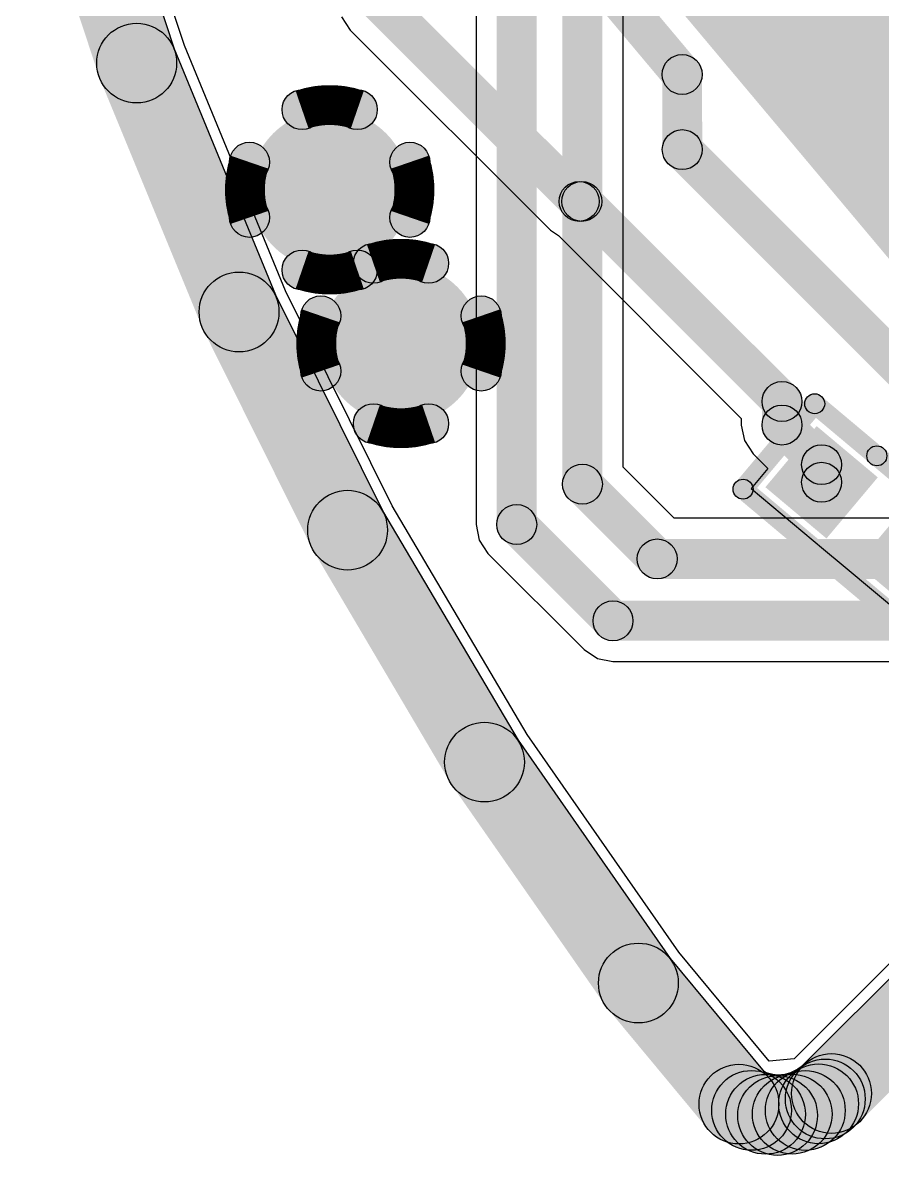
# Model space of a CAD drawing. Header units: millimetres. Extents: x -1.43 to 1.09, y -0.91 to 0.99.
# Drawn here: x -1.4138 to -1.2442, y -0.6502 to -0.4267 of the extents above; entities that cross this region are included whole.
import ezdxf

# ---------------------------------------------------------------- set-up
doc = ezdxf.new("R2010")
doc.units = ezdxf.units.MM
doc.header["$MEASUREMENT"] = 0
for name, color, linetype in [('BottomLayer', 5, 'Continuous'), ('InternalPlane1', 76, 'Continuous'), ('InternalPlane2', 16, 'Continuous'), ('TopLayer', 1, 'Continuous'), ('TopOverlay', 2, 'Continuous'), ('TopPaste', 8, 'Continuous'), ('TopSolder', 216, 'Continuous'), ('ViaHoleLayer', 16, 'Continuous')]:
    doc.layers.add(name, color=color, linetype=linetype)

# ---------------------------------------------------------------- blocks, each defined once
blk = doc.blocks.new('MX25L32_22')
at = {"layer": 'TopLayer'}
blk.add_hatch(color=1, dxfattribs=at).paths.add_polyline_path([(-0.07401, -0.08382), (-0.07401, 0.08744), (0.06182, 0.08744), (0.06182, -0.08382)])
at = {"layer": 'TopPaste'}
blk.add_hatch(color=8, dxfattribs=at).paths.add_polyline_path([(-0.07401, -0.08382), (-0.07401, 0.08744), (0.06182, 0.08744), (0.06182, -0.08382)])
at = {"layer": 'TopSolder'}
blk.add_hatch(color=216, dxfattribs=at).paths.add_polyline_path([(-0.07401, -0.08382), (-0.07401, 0.08744), (0.06182, 0.08744), (0.06182, -0.08382)])
blk = doc.blocks.new('PASSIVE__0201__0603__24')
at = {"layer": 'TopLayer'}
for points in [[(-0.00591, 0.00591), (0.00591, 0.00591), (0.00591, -0.00591), (-0.00591, -0.00591)], [(0.01772, 0.00591), (0.02953, 0.00591), (0.02953, -0.00591), (0.01772, -0.00591)]]:
    blk.add_hatch(color=1, dxfattribs=at).paths.add_polyline_path(points)
at = {"layer": 'TopOverlay'}
h = blk.add_hatch(color=2, dxfattribs=at)
edge = h.paths.add_edge_path()
edge.add_arc((-0.011, 0.011), 0.00197, 0, 360)
h = blk.add_hatch(color=2, dxfattribs=at)
edge = h.paths.add_edge_path()
edge.add_arc((-0.011, 0.011), 0.00197, 0, 360)
for points in [[(-0.011, 0.00903), (-0.011, 0.01297), (0.005, 0.01297), (0.005, 0.00903)], [(0.005, 0.00903), (0.005, 0.01297), (0.035, 0.01297), (0.035, 0.00903)], [(-0.00903, -0.011), (-0.01297, -0.011), (-0.01297, 0.011), (-0.00903, 0.011)], [(0.03697, -0.011), (0.03303, -0.011), (0.03303, 0.011), (0.03697, 0.011)], [(-0.011, -0.01297), (-0.011, -0.00903), (0.035, -0.00903), (0.035, -0.01297)]]:
    blk.add_hatch(color=2, dxfattribs=at).paths.add_polyline_path(points)
h = blk.add_hatch(color=2, dxfattribs=at)
edge = h.paths.add_edge_path()
edge.add_arc((0.005, 0.011), 0.00197, 0, 360)
h = blk.add_hatch(color=2, dxfattribs=at)
edge = h.paths.add_edge_path()
edge.add_arc((0.005, 0.011), 0.00197, 0, 360)
h = blk.add_hatch(color=2, dxfattribs=at)
edge = h.paths.add_edge_path()
edge.add_arc((0.035, 0.011), 0.00197, 0, 360)
h = blk.add_hatch(color=2, dxfattribs=at)
edge = h.paths.add_edge_path()
edge.add_arc((0.035, 0.011), 0.00197, 0, 360)
h = blk.add_hatch(color=2, dxfattribs=at)
edge = h.paths.add_edge_path()
edge.add_arc((-0.011, -0.011), 0.00197, 0, 360)
h = blk.add_hatch(color=2, dxfattribs=at)
edge = h.paths.add_edge_path()
edge.add_arc((-0.011, -0.011), 0.00197, 0, 360)
h = blk.add_hatch(color=2, dxfattribs=at)
edge = h.paths.add_edge_path()
edge.add_arc((0.035, -0.011), 0.00197, 0, 360)
h = blk.add_hatch(color=2, dxfattribs=at)
edge = h.paths.add_edge_path()
edge.add_arc((0.035, -0.011), 0.00197, 0, 360)
at = {"layer": 'TopPaste'}
for points in [[(-0.00591, 0.00591), (0.00591, 0.00591), (0.00591, -0.00591), (-0.00591, -0.00591)], [(0.01772, 0.00591), (0.02953, 0.00591), (0.02953, -0.00591), (0.01772, -0.00591)]]:
    blk.add_hatch(color=8, dxfattribs=at).paths.add_polyline_path(points)
at = {"layer": 'TopSolder'}
for points in [[(-0.00787, 0.00787), (0.00787, 0.00787), (0.00787, -0.00787), (-0.00787, -0.00787)], [(0.01575, 0.00787), (0.0315, 0.00787), (0.0315, -0.00787), (0.01575, -0.00787)]]:
    blk.add_hatch(color=216, dxfattribs=at).paths.add_polyline_path(points)
at = {"layer": 'TopOverlay'}
for centre in [(-0.011, 0.011), (-0.011, 0.011), (0.005, 0.011), (0.005, 0.011), (0.035, 0.011), (0.035, 0.011), (-0.011, -0.011), (-0.011, -0.011), (0.035, -0.011), (0.035, -0.011)]:
    blk.add_circle(centre, 0.00197, dxfattribs=at)

msp = doc.modelspace()

# ---------------------------------------------------------------- hatches: boundary and pattern name
at = {"layer": 'BottomLayer'}
for points in [[(-1.31242, -0.52571), (-1.3203, -0.52571), (-1.3203, -0.34106), (-1.31242, -0.34106)], [(-1.29947, -0.51775), (-1.30734, -0.51775), (-1.30734, -0.35594), (-1.29947, -0.35594)], [(-1.30619, -0.52053), (-1.30062, -0.51496), (-1.28587, -0.52971), (-1.29144, -0.53528)], [(-1.31914, -0.5285), (-1.31358, -0.52293), (-1.29459, -0.54192), (-1.30016, -0.54748)], [(-1.28865, -0.53643), (-1.28865, -0.52856), (-1.16695, -0.52856), (-1.16695, -0.53643)], [(-1.29737, -0.54864), (-1.29737, -0.54076), (-1.20459, -0.54076), (-1.20459, -0.54864)]]:
    msp.add_hatch(color=5, dxfattribs=at).paths.add_polyline_path(points)
h = msp.add_hatch(color=5, dxfattribs=at)
edge = h.paths.add_edge_path()
edge.add_arc((-1.35326, -0.45966), 0.01181, 0, 360)
h = msp.add_hatch(color=5, dxfattribs=at)
edge = h.paths.add_edge_path()
edge.add_arc((-1.33919, -0.48998), 0.01181, 0, 360)
h = msp.add_hatch(color=5, dxfattribs=at)
edge = h.paths.add_edge_path()
edge.add_arc((-1.3034, -0.51775), 0.00394, 0, 360)
h = msp.add_hatch(color=5, dxfattribs=at)
edge = h.paths.add_edge_path()
edge.add_arc((-1.3034, -0.51775), 0.00394, 0, 360)
h = msp.add_hatch(color=5, dxfattribs=at)
edge = h.paths.add_edge_path()
edge.add_arc((-1.31636, -0.52571), 0.00394, 0, 360)
h = msp.add_hatch(color=5, dxfattribs=at)
edge = h.paths.add_edge_path()
edge.add_arc((-1.31636, -0.52571), 0.00394, 0, 360)
h = msp.add_hatch(color=5, dxfattribs=at)
edge = h.paths.add_edge_path()
edge.add_arc((-1.28865, -0.5325), 0.00394, 0, 360)
h = msp.add_hatch(color=5, dxfattribs=at)
edge = h.paths.add_edge_path()
edge.add_arc((-1.28865, -0.5325), 0.00394, 0, 360)
h = msp.add_hatch(color=5, dxfattribs=at)
edge = h.paths.add_edge_path()
edge.add_arc((-1.29737, -0.5447), 0.00394, 0, 360)
h = msp.add_hatch(color=5, dxfattribs=at)
edge = h.paths.add_edge_path()
edge.add_arc((-1.29737, -0.5447), 0.00394, 0, 360)
at = {"layer": 'InternalPlane1'}
for points in [[(-1.41383, -0.39163), (-1.39888, -0.3867), (-1.38387, -0.43219), (-1.39882, -0.43712)], [(-1.39863, -0.43765), (-1.38406, -0.43166), (-1.36386, -0.48077), (-1.37842, -0.48676)], [(-1.37819, -0.48727), (-1.36409, -0.48026), (-1.34268, -0.52331), (-1.35678, -0.53032)], [(-1.35651, -0.53081), (-1.34295, -0.52281), (-1.31594, -0.56858), (-1.3295, -0.57658)], [(-1.32918, -0.57708), (-1.31626, -0.56808), (-1.2859, -0.61167), (-1.29882, -0.62067)], [(-1.29842, -0.6212), (-1.2863, -0.61114), (-1.26646, -0.63503), (-1.27858, -0.64509)], [(-1.24871, -0.64354), (-1.25984, -0.63241), (-1.23876, -0.61133), (-1.22763, -0.62246)], [(-1.25024, -0.64493), (-1.26073, -0.63318), (-1.25952, -0.6321), (-1.24903, -0.64384)], [(-1.27604, -0.64711), (-1.269, -0.63302), (-1.26651, -0.63426), (-1.27355, -0.64835)], [(-1.27214, -0.64889), (-1.26792, -0.63372), (-1.26516, -0.63449), (-1.26939, -0.64966)], [(-1.26801, -0.64991), (-1.26654, -0.63423), (-1.26416, -0.63446), (-1.26564, -0.65013)], [(-1.26422, -0.65014), (-1.26558, -0.63445), (-1.26269, -0.6342), (-1.26133, -0.64989)], [(-1.25988, -0.64962), (-1.26414, -0.63446), (-1.26156, -0.63374), (-1.2573, -0.6489)], [(-1.25588, -0.64835), (-1.26297, -0.63429), (-1.26035, -0.63297), (-1.25326, -0.64703)], [(-1.25223, -0.64641), (-1.26138, -0.63359), (-1.26006, -0.63265), (-1.25091, -0.64546)]]:
    msp.add_hatch(color=76, dxfattribs=at).paths.add_polyline_path(points)
h = msp.add_hatch(color=76, dxfattribs=at)
edge = h.paths.add_edge_path()
edge.add_arc((-1.39134, -0.43466), 0.00787, 0, 360)
h = msp.add_hatch(color=76, dxfattribs=at)
edge = h.paths.add_edge_path()
edge.add_arc((-1.39134, -0.43466), 0.00787, 0, 360)
h = msp.add_hatch(color=76, dxfattribs=at)
edge = h.paths.add_edge_path()
edge.add_arc((-1.35871, -0.44384), 0.00394, 0, 360)
h = msp.add_hatch(color=76, dxfattribs=at)
edge = h.paths.add_edge_path()
edge.add_arc((-1.34781, -0.44384), 0.00394, 0, 360)
h = msp.add_hatch(color=76, dxfattribs=at)
edge = h.paths.add_edge_path()
edge.add_arc((-1.36908, -0.45421), 0.00394, 0, 360)
h = msp.add_hatch(color=76, dxfattribs=at)
edge = h.paths.add_edge_path()
edge.add_arc((-1.33744, -0.45421), 0.00394, 0, 360)
h = msp.add_hatch(color=76, dxfattribs=at)
edge = h.paths.add_edge_path()
edge.add_arc((-1.36908, -0.46511), 0.00394, 0, 360)
h = msp.add_hatch(color=76, dxfattribs=at)
edge = h.paths.add_edge_path()
edge.add_arc((-1.33744, -0.46511), 0.00394, 0, 360)
h = msp.add_hatch(color=76, dxfattribs=at)
edge = h.paths.add_edge_path()
edge.add_arc((-1.35871, -0.47548), 0.00394, 0, 360)
h = msp.add_hatch(color=76, dxfattribs=at)
edge = h.paths.add_edge_path()
edge.add_arc((-1.34781, -0.47548), 0.00394, 0, 360)
h = msp.add_hatch(color=76, dxfattribs=at)
edge = h.paths.add_edge_path()
edge.add_arc((-1.34464, -0.47416), 0.00394, 0, 360)
h = msp.add_hatch(color=76, dxfattribs=at)
edge = h.paths.add_edge_path()
edge.add_arc((-1.33374, -0.47416), 0.00394, 0, 360)
h = msp.add_hatch(color=76, dxfattribs=at)
edge = h.paths.add_edge_path()
edge.add_arc((-1.37114, -0.48377), 0.00787, 0, 360)
h = msp.add_hatch(color=76, dxfattribs=at)
edge = h.paths.add_edge_path()
edge.add_arc((-1.37114, -0.48377), 0.00787, 0, 360)
h = msp.add_hatch(color=76, dxfattribs=at)
edge = h.paths.add_edge_path()
edge.add_arc((-1.35501, -0.48453), 0.00394, 0, 360)
h = msp.add_hatch(color=76, dxfattribs=at)
edge = h.paths.add_edge_path()
edge.add_arc((-1.32337, -0.48453), 0.00394, 0, 360)
h = msp.add_hatch(color=76, dxfattribs=at)
edge = h.paths.add_edge_path()
edge.add_arc((-1.35501, -0.49543), 0.00394, 0, 360)
h = msp.add_hatch(color=76, dxfattribs=at)
edge = h.paths.add_edge_path()
edge.add_arc((-1.32337, -0.49543), 0.00394, 0, 360)
h = msp.add_hatch(color=76, dxfattribs=at)
edge = h.paths.add_edge_path()
edge.add_arc((-1.34464, -0.5058), 0.00394, 0, 360)
h = msp.add_hatch(color=76, dxfattribs=at)
edge = h.paths.add_edge_path()
edge.add_arc((-1.33374, -0.5058), 0.00394, 0, 360)
h = msp.add_hatch(color=76, dxfattribs=at)
edge = h.paths.add_edge_path()
edge.add_arc((-1.34973, -0.52681), 0.00787, 0, 360)
h = msp.add_hatch(color=76, dxfattribs=at)
edge = h.paths.add_edge_path()
edge.add_arc((-1.34973, -0.52681), 0.00787, 0, 360)
h = msp.add_hatch(color=76, dxfattribs=at)
edge = h.paths.add_edge_path()
edge.add_arc((-1.32272, -0.57258), 0.00787, 0, 360)
h = msp.add_hatch(color=76, dxfattribs=at)
edge = h.paths.add_edge_path()
edge.add_arc((-1.32272, -0.57258), 0.00787, 0, 360)
h = msp.add_hatch(color=76, dxfattribs=at)
edge = h.paths.add_edge_path()
edge.add_arc((-1.29236, -0.61617), 0.00787, 0, 360)
h = msp.add_hatch(color=76, dxfattribs=at)
edge = h.paths.add_edge_path()
edge.add_arc((-1.29236, -0.61617), 0.00787, 0, 360)
h = msp.add_hatch(color=76, dxfattribs=at)
edge = h.paths.add_edge_path()
edge.add_arc((-1.25427, -0.63797), 0.00787, 0, 360)
h = msp.add_hatch(color=76, dxfattribs=at)
edge = h.paths.add_edge_path()
edge.add_arc((-1.25427, -0.63797), 0.00787, 0, 360)
h = msp.add_hatch(color=76, dxfattribs=at)
edge = h.paths.add_edge_path()
edge.add_arc((-1.27252, -0.64006), 0.00787, 0, 360)
h = msp.add_hatch(color=76, dxfattribs=at)
edge = h.paths.add_edge_path()
edge.add_arc((-1.27252, -0.64006), 0.00787, 0, 360)
h = msp.add_hatch(color=76, dxfattribs=at)
edge = h.paths.add_edge_path()
edge.add_arc((-1.25681, -0.64), 0.00787, 0, 360)
h = msp.add_hatch(color=76, dxfattribs=at)
edge = h.paths.add_edge_path()
edge.add_arc((-1.25681, -0.64), 0.00787, 0, 360)
h = msp.add_hatch(color=76, dxfattribs=at)
edge = h.paths.add_edge_path()
edge.add_arc((-1.25549, -0.63905), 0.00787, 0, 360)
h = msp.add_hatch(color=76, dxfattribs=at)
edge = h.paths.add_edge_path()
edge.add_arc((-1.25549, -0.63905), 0.00787, 0, 360)
h = msp.add_hatch(color=76, dxfattribs=at)
edge = h.paths.add_edge_path()
edge.add_arc((-1.27003, -0.6413), 0.00787, 0, 360)
h = msp.add_hatch(color=76, dxfattribs=at)
edge = h.paths.add_edge_path()
edge.add_arc((-1.27003, -0.6413), 0.00787, 0, 360)
h = msp.add_hatch(color=76, dxfattribs=at)
edge = h.paths.add_edge_path()
edge.add_arc((-1.26727, -0.64207), 0.00787, 0, 360)
h = msp.add_hatch(color=76, dxfattribs=at)
edge = h.paths.add_edge_path()
edge.add_arc((-1.26727, -0.64207), 0.00787, 0, 360)
h = msp.add_hatch(color=76, dxfattribs=at)
edge = h.paths.add_edge_path()
edge.add_arc((-1.2649, -0.6423), 0.00787, 0, 360)
h = msp.add_hatch(color=76, dxfattribs=at)
edge = h.paths.add_edge_path()
edge.add_arc((-1.2649, -0.6423), 0.00787, 0, 360)
h = msp.add_hatch(color=76, dxfattribs=at)
edge = h.paths.add_edge_path()
edge.add_arc((-1.26201, -0.64204), 0.00787, 0, 360)
h = msp.add_hatch(color=76, dxfattribs=at)
edge = h.paths.add_edge_path()
edge.add_arc((-1.26201, -0.64204), 0.00787, 0, 360)
h = msp.add_hatch(color=76, dxfattribs=at)
edge = h.paths.add_edge_path()
edge.add_arc((-1.25943, -0.64132), 0.00787, 0, 360)
h = msp.add_hatch(color=76, dxfattribs=at)
edge = h.paths.add_edge_path()
edge.add_arc((-1.25943, -0.64132), 0.00787, 0, 360)
at = {"layer": 'InternalPlane2'}
for points in [[(-1.41383, -0.39163), (-1.39888, -0.3867), (-1.38387, -0.43219), (-1.39882, -0.43712)], [(-1.39863, -0.43765), (-1.38406, -0.43166), (-1.36386, -0.48077), (-1.37842, -0.48676)], [(-1.37819, -0.48727), (-1.36409, -0.48026), (-1.34268, -0.52331), (-1.35678, -0.53032)], [(-1.35651, -0.53081), (-1.34295, -0.52281), (-1.31594, -0.56858), (-1.3295, -0.57658)], [(-1.32918, -0.57708), (-1.31626, -0.56808), (-1.2859, -0.61167), (-1.29882, -0.62067)], [(-1.29842, -0.6212), (-1.2863, -0.61114), (-1.26646, -0.63503), (-1.27858, -0.64509)], [(-1.24871, -0.64354), (-1.25984, -0.63241), (-1.23876, -0.61133), (-1.22763, -0.62246)], [(-1.25024, -0.64493), (-1.26073, -0.63318), (-1.25952, -0.6321), (-1.24903, -0.64384)], [(-1.27604, -0.64711), (-1.269, -0.63302), (-1.26651, -0.63426), (-1.27355, -0.64835)], [(-1.27214, -0.64889), (-1.26792, -0.63372), (-1.26516, -0.63449), (-1.26939, -0.64966)], [(-1.26801, -0.64991), (-1.26654, -0.63423), (-1.26416, -0.63446), (-1.26564, -0.65013)], [(-1.26422, -0.65014), (-1.26558, -0.63445), (-1.26269, -0.6342), (-1.26133, -0.64989)], [(-1.25988, -0.64962), (-1.26414, -0.63446), (-1.26156, -0.63374), (-1.2573, -0.6489)], [(-1.25588, -0.64835), (-1.26297, -0.63429), (-1.26035, -0.63297), (-1.25326, -0.64703)], [(-1.25223, -0.64641), (-1.26138, -0.63359), (-1.26006, -0.63265), (-1.25091, -0.64546)]]:
    msp.add_hatch(color=16, dxfattribs=at).paths.add_polyline_path(points)
h = msp.add_hatch(color=16, dxfattribs=at)
edge = h.paths.add_edge_path()
edge.add_arc((-1.39134, -0.43466), 0.00787, 0, 360)
h = msp.add_hatch(color=16, dxfattribs=at)
edge = h.paths.add_edge_path()
edge.add_arc((-1.39134, -0.43466), 0.00787, 0, 360)
h = msp.add_hatch(color=16, dxfattribs=at)
edge = h.paths.add_edge_path()
edge.add_arc((-1.35326, -0.45966), 0.01575, 0, 360)
h = msp.add_hatch(color=16, dxfattribs=at)
edge = h.paths.add_edge_path()
edge.add_arc((-1.37114, -0.48377), 0.00787, 0, 360)
h = msp.add_hatch(color=16, dxfattribs=at)
edge = h.paths.add_edge_path()
edge.add_arc((-1.37114, -0.48377), 0.00787, 0, 360)
h = msp.add_hatch(color=16, dxfattribs=at)
edge = h.paths.add_edge_path()
edge.add_arc((-1.33919, -0.48998), 0.01575, 0, 360)
h = msp.add_hatch(color=16, dxfattribs=at)
edge = h.paths.add_edge_path()
edge.add_arc((-1.34973, -0.52681), 0.00787, 0, 360)
h = msp.add_hatch(color=16, dxfattribs=at)
edge = h.paths.add_edge_path()
edge.add_arc((-1.34973, -0.52681), 0.00787, 0, 360)
h = msp.add_hatch(color=16, dxfattribs=at)
edge = h.paths.add_edge_path()
edge.add_arc((-1.32272, -0.57258), 0.00787, 0, 360)
h = msp.add_hatch(color=16, dxfattribs=at)
edge = h.paths.add_edge_path()
edge.add_arc((-1.32272, -0.57258), 0.00787, 0, 360)
h = msp.add_hatch(color=16, dxfattribs=at)
edge = h.paths.add_edge_path()
edge.add_arc((-1.29236, -0.61617), 0.00787, 0, 360)
h = msp.add_hatch(color=16, dxfattribs=at)
edge = h.paths.add_edge_path()
edge.add_arc((-1.29236, -0.61617), 0.00787, 0, 360)
h = msp.add_hatch(color=16, dxfattribs=at)
edge = h.paths.add_edge_path()
edge.add_arc((-1.25427, -0.63797), 0.00787, 0, 360)
h = msp.add_hatch(color=16, dxfattribs=at)
edge = h.paths.add_edge_path()
edge.add_arc((-1.25427, -0.63797), 0.00787, 0, 360)
h = msp.add_hatch(color=16, dxfattribs=at)
edge = h.paths.add_edge_path()
edge.add_arc((-1.27252, -0.64006), 0.00787, 0, 360)
h = msp.add_hatch(color=16, dxfattribs=at)
edge = h.paths.add_edge_path()
edge.add_arc((-1.27252, -0.64006), 0.00787, 0, 360)
h = msp.add_hatch(color=16, dxfattribs=at)
edge = h.paths.add_edge_path()
edge.add_arc((-1.25681, -0.64), 0.00787, 0, 360)
h = msp.add_hatch(color=16, dxfattribs=at)
edge = h.paths.add_edge_path()
edge.add_arc((-1.25681, -0.64), 0.00787, 0, 360)
h = msp.add_hatch(color=16, dxfattribs=at)
edge = h.paths.add_edge_path()
edge.add_arc((-1.25549, -0.63905), 0.00787, 0, 360)
h = msp.add_hatch(color=16, dxfattribs=at)
edge = h.paths.add_edge_path()
edge.add_arc((-1.25549, -0.63905), 0.00787, 0, 360)
h = msp.add_hatch(color=16, dxfattribs=at)
edge = h.paths.add_edge_path()
edge.add_arc((-1.27003, -0.6413), 0.00787, 0, 360)
h = msp.add_hatch(color=16, dxfattribs=at)
edge = h.paths.add_edge_path()
edge.add_arc((-1.27003, -0.6413), 0.00787, 0, 360)
h = msp.add_hatch(color=16, dxfattribs=at)
edge = h.paths.add_edge_path()
edge.add_arc((-1.26727, -0.64207), 0.00787, 0, 360)
h = msp.add_hatch(color=16, dxfattribs=at)
edge = h.paths.add_edge_path()
edge.add_arc((-1.26727, -0.64207), 0.00787, 0, 360)
h = msp.add_hatch(color=16, dxfattribs=at)
edge = h.paths.add_edge_path()
edge.add_arc((-1.2649, -0.6423), 0.00787, 0, 360)
h = msp.add_hatch(color=16, dxfattribs=at)
edge = h.paths.add_edge_path()
edge.add_arc((-1.2649, -0.6423), 0.00787, 0, 360)
h = msp.add_hatch(color=16, dxfattribs=at)
edge = h.paths.add_edge_path()
edge.add_arc((-1.26201, -0.64204), 0.00787, 0, 360)
h = msp.add_hatch(color=16, dxfattribs=at)
edge = h.paths.add_edge_path()
edge.add_arc((-1.26201, -0.64204), 0.00787, 0, 360)
h = msp.add_hatch(color=16, dxfattribs=at)
edge = h.paths.add_edge_path()
edge.add_arc((-1.25943, -0.64132), 0.00787, 0, 360)
h = msp.add_hatch(color=16, dxfattribs=at)
edge = h.paths.add_edge_path()
edge.add_arc((-1.25943, -0.64132), 0.00787, 0, 360)
at = {"layer": 'TopLayer'}
for points in [[(-1.34632, -0.42524), (-1.34075, -0.41967), (-1.30126, -0.45916), (-1.30683, -0.46473)], [(-1.29871, -0.42517), (-1.29268, -0.42011), (-1.28071, -0.43437), (-1.28675, -0.43943)], [(-1.28767, -0.43691), (-1.27979, -0.4369), (-1.27977, -0.45173), (-1.28764, -0.45174)], [(-1.28649, -0.45452), (-1.28092, -0.44895), (-1.23534, -0.49453), (-1.24091, -0.5001)], [(-1.30405, -0.46588), (-1.30405, -0.45801), (-1.30352, -0.45801), (-1.30352, -0.46588)], [(-1.30631, -0.46473), (-1.30074, -0.45916), (-1.26125, -0.49865), (-1.26682, -0.50422)], [(-1.2601, -0.50608), (-1.26797, -0.50608), (-1.26797, -0.50144), (-1.2601, -0.50144)], [(-1.26682, -0.50886), (-1.26125, -0.5033), (-1.25344, -0.51111), (-1.25901, -0.51667)], [(-1.25229, -0.51737), (-1.26016, -0.51737), (-1.26016, -0.51389), (-1.25229, -0.51389)]]:
    msp.add_hatch(color=1, dxfattribs=at).paths.add_polyline_path(points)
h = msp.add_hatch(color=1, dxfattribs=at)
edge = h.paths.add_edge_path()
edge.add_arc((-1.28373, -0.4369), 0.00394, 0, 360)
h = msp.add_hatch(color=1, dxfattribs=at)
edge = h.paths.add_edge_path()
edge.add_arc((-1.28373, -0.4369), 0.00394, 0, 360)
h = msp.add_hatch(color=1, dxfattribs=at)
edge = h.paths.add_edge_path()
edge.add_arc((-1.35326, -0.45966), 0.01181, 0, 360)
h = msp.add_hatch(color=1, dxfattribs=at)
edge = h.paths.add_edge_path()
edge.add_arc((-1.28371, -0.45173), 0.00394, 0, 360)
h = msp.add_hatch(color=1, dxfattribs=at)
edge = h.paths.add_edge_path()
edge.add_arc((-1.28371, -0.45173), 0.00394, 0, 360)
h = msp.add_hatch(color=1, dxfattribs=at)
edge = h.paths.add_edge_path()
edge.add_arc((-1.30405, -0.46195), 0.00394, 0, 360)
h = msp.add_hatch(color=1, dxfattribs=at)
edge = h.paths.add_edge_path()
edge.add_arc((-1.30405, -0.46195), 0.00394, 0, 360)
h = msp.add_hatch(color=1, dxfattribs=at)
edge = h.paths.add_edge_path()
edge.add_arc((-1.30352, -0.46195), 0.00394, 0, 360)
h = msp.add_hatch(color=1, dxfattribs=at)
edge = h.paths.add_edge_path()
edge.add_arc((-1.30352, -0.46195), 0.00394, 0, 360)
h = msp.add_hatch(color=1, dxfattribs=at)
edge = h.paths.add_edge_path()
edge.add_arc((-1.33919, -0.48998), 0.01181, 0, 360)
h = msp.add_hatch(color=1, dxfattribs=at)
edge = h.paths.add_edge_path()
edge.add_arc((-1.26403, -0.50144), 0.00394, 0, 360)
h = msp.add_hatch(color=1, dxfattribs=at)
edge = h.paths.add_edge_path()
edge.add_arc((-1.26403, -0.50144), 0.00394, 0, 360)
h = msp.add_hatch(color=1, dxfattribs=at)
edge = h.paths.add_edge_path()
edge.add_arc((-1.26403, -0.50608), 0.00394, 0, 360)
h = msp.add_hatch(color=1, dxfattribs=at)
edge = h.paths.add_edge_path()
edge.add_arc((-1.26403, -0.50608), 0.00394, 0, 360)
h = msp.add_hatch(color=1, dxfattribs=at)
edge = h.paths.add_edge_path()
edge.add_arc((-1.25622, -0.51389), 0.00394, 0, 360)
h = msp.add_hatch(color=1, dxfattribs=at)
edge = h.paths.add_edge_path()
edge.add_arc((-1.25622, -0.51389), 0.00394, 0, 360)
h = msp.add_hatch(color=1, dxfattribs=at)
edge = h.paths.add_edge_path()
edge.add_arc((-1.25622, -0.51737), 0.00394, 0, 360)
at = {"layer": 'ViaHoleLayer'}
h = msp.add_hatch(color=16, dxfattribs=at)
edge = h.paths.add_edge_path()
edge.add_arc((-1.35326, -0.45966), 0.00591, 0, 360)
h = msp.add_hatch(color=16, dxfattribs=at)
edge = h.paths.add_edge_path()
edge.add_arc((-1.33919, -0.48998), 0.00591, 0, 360)

# ---------------------------------------------------------------- linework, layer by layer
at = {"layer": 'BottomLayer'}
for p, q in [((-1.32439, -0.35023), (-1.32439, -0.52571)), ((-1.29538, -0.51442), (-1.29538, -0.35927)), ((-1.38193, -0.43117), (-1.39672, -0.38634)), ((-1.362, -0.47962), (-1.38193, -0.43117)), ((-1.34091, -0.52202), (-1.362, -0.47962)), ((-1.28533, -0.52447), (-1.29538, -0.51442)), ((-1.31427, -0.56715), (-1.34091, -0.52202)), ((-1.16695, -0.52447), (-1.28533, -0.52447)), ((-1.32439, -0.52571), (-1.32378, -0.52879)), ((-1.32378, -0.52879), (-1.32204, -0.53139)), ((-1.32204, -0.53139), (-1.30305, -0.55038)), ((-1.30305, -0.55038), (-1.30045, -0.55212)), ((-1.30045, -0.55212), (-1.29737, -0.55273)), ((-1.29737, -0.55273), (-1.29737, -0.55273)), ((-1.29737, -0.55273), (-1.20792, -0.55273)), ((-1.28437, -0.61009), (-1.31427, -0.56715)), ((-1.26653, -0.63157), (-1.28437, -0.61009)), ((-1.24029, -0.6098), (-1.26117, -0.63068)), ((-1.26164, -0.6311), (-1.26653, -0.63157)), ((-1.26117, -0.63068), (-1.26164, -0.6311))]:
    msp.add_line(p, q, dxfattribs=at)
for centre in [(-1.3034, -0.51775), (-1.3034, -0.51775), (-1.31636, -0.52571), (-1.31636, -0.52571), (-1.28865, -0.5325), (-1.28865, -0.5325), (-1.29737, -0.5447), (-1.29737, -0.5447)]:
    msp.add_circle(centre, 0.00394, dxfattribs=at)
at = {"layer": 'InternalPlane1'}
for p, q in [((-1.38389, -0.4319), (-1.39873, -0.38693)), ((-1.3639, -0.48048), (-1.38389, -0.4319)), ((-1.34275, -0.52302), (-1.3639, -0.48048)), ((-1.31603, -0.56828), (-1.34275, -0.52302)), ((-1.28604, -0.61136), (-1.31603, -0.56828)), ((-1.26748, -0.6337), (-1.28604, -0.61136)), ((-1.23881, -0.61128), (-1.25973, -0.6322)), ((-1.25973, -0.6322), (-1.26045, -0.63284)), ((-1.26717, -0.63386), (-1.26748, -0.6337)), ((-1.26583, -0.63423), (-1.26717, -0.63386)), ((-1.26487, -0.63432), (-1.26583, -0.63423)), ((-1.26344, -0.6342), (-1.26487, -0.63432)), ((-1.26232, -0.63388), (-1.26344, -0.6342)), ((-1.26092, -0.63318), (-1.26232, -0.63388)), ((-1.26045, -0.63284), (-1.26092, -0.63318))]:
    msp.add_line(p, q, dxfattribs=at)
at = {"layer": 'InternalPlane1', "const_width": 0.00787}
for points in [[(-1.35871, -0.44384, -0.167343), (-1.34781, -0.44384)], [(-1.36908, -0.46511, -0.167343), (-1.36908, -0.45421)], [(-1.33744, -0.45421, -0.167343), (-1.33744, -0.46511)], [(-1.34464, -0.47416, -0.167343), (-1.33374, -0.47416)], [(-1.34781, -0.47548, -0.167343), (-1.35871, -0.47548)], [(-1.35501, -0.49543, -0.167343), (-1.35501, -0.48453)], [(-1.32337, -0.48453, -0.167343), (-1.32337, -0.49543)], [(-1.33374, -0.5058, -0.167343), (-1.34464, -0.5058)]]:
    msp.add_lwpolyline(points, format="xyb", dxfattribs=at)
at = {"layer": 'InternalPlane1'}
for centre, radius in [((-1.39134, -0.43466), 0.00787), ((-1.39134, -0.43466), 0.00787), ((-1.35871, -0.44384), 0.00394), ((-1.34781, -0.44384), 0.00394), ((-1.36908, -0.45421), 0.00394), ((-1.33744, -0.45421), 0.00394), ((-1.36908, -0.46511), 0.00394), ((-1.33744, -0.46511), 0.00394), ((-1.35871, -0.47548), 0.00394), ((-1.34781, -0.47548), 0.00394), ((-1.34464, -0.47416), 0.00394), ((-1.33374, -0.47416), 0.00394), ((-1.37114, -0.48377), 0.00787), ((-1.37114, -0.48377), 0.00787), ((-1.35501, -0.48453), 0.00394), ((-1.32337, -0.48453), 0.00394), ((-1.35501, -0.49543), 0.00394), ((-1.32337, -0.49543), 0.00394), ((-1.34464, -0.5058), 0.00394), ((-1.33374, -0.5058), 0.00394), ((-1.34973, -0.52681), 0.00787), ((-1.34973, -0.52681), 0.00787), ((-1.32272, -0.57258), 0.00787), ((-1.32272, -0.57258), 0.00787), ((-1.29236, -0.61617), 0.00787), ((-1.29236, -0.61617), 0.00787), ((-1.25427, -0.63797), 0.00787), ((-1.25427, -0.63797), 0.00787), ((-1.27252, -0.64006), 0.00787), ((-1.27252, -0.64006), 0.00787), ((-1.25681, -0.64), 0.00787), ((-1.25681, -0.64), 0.00787), ((-1.25549, -0.63905), 0.00787), ((-1.25549, -0.63905), 0.00787), ((-1.27003, -0.6413), 0.00787), ((-1.27003, -0.6413), 0.00787), ((-1.26727, -0.64207), 0.00787), ((-1.26727, -0.64207), 0.00787), ((-1.2649, -0.6423), 0.00787), ((-1.2649, -0.6423), 0.00787), ((-1.26201, -0.64204), 0.00787), ((-1.26201, -0.64204), 0.00787), ((-1.25943, -0.64132), 0.00787), ((-1.25943, -0.64132), 0.00787)]:
    msp.add_circle(centre, radius, dxfattribs=at)
at = {"layer": 'InternalPlane2'}
for p, q in [((-1.38389, -0.4319), (-1.39873, -0.38693)), ((-1.3639, -0.48048), (-1.38389, -0.4319)), ((-1.34275, -0.52302), (-1.3639, -0.48048)), ((-1.31603, -0.56828), (-1.34275, -0.52302)), ((-1.28604, -0.61136), (-1.31603, -0.56828)), ((-1.26748, -0.6337), (-1.28604, -0.61136)), ((-1.23881, -0.61128), (-1.25973, -0.6322)), ((-1.25973, -0.6322), (-1.26045, -0.63284)), ((-1.26717, -0.63386), (-1.26748, -0.6337)), ((-1.26583, -0.63423), (-1.26717, -0.63386)), ((-1.26487, -0.63432), (-1.26583, -0.63423)), ((-1.26344, -0.6342), (-1.26487, -0.63432)), ((-1.26232, -0.63388), (-1.26344, -0.6342)), ((-1.26092, -0.63318), (-1.26232, -0.63388)), ((-1.26045, -0.63284), (-1.26092, -0.63318))]:
    msp.add_line(p, q, dxfattribs=at)
for centre in [(-1.39134, -0.43466), (-1.39134, -0.43466), (-1.37114, -0.48377), (-1.37114, -0.48377), (-1.34973, -0.52681), (-1.34973, -0.52681), (-1.32272, -0.57258), (-1.32272, -0.57258), (-1.29236, -0.61617), (-1.29236, -0.61617), (-1.25427, -0.63797), (-1.25427, -0.63797), (-1.27252, -0.64006), (-1.27252, -0.64006), (-1.25681, -0.64), (-1.25681, -0.64), (-1.25549, -0.63905), (-1.25549, -0.63905), (-1.27003, -0.6413), (-1.27003, -0.6413), (-1.26727, -0.64207), (-1.26727, -0.64207), (-1.2649, -0.6423), (-1.2649, -0.6423), (-1.26201, -0.64204), (-1.26201, -0.64204), (-1.25943, -0.64132), (-1.25943, -0.64132)]:
    msp.add_circle(centre, 0.00787, dxfattribs=at)
at = {"layer": 'TopLayer'}
for p, q in [((-1.38193, -0.43117), (-1.39672, -0.38634)), ((-1.35095, -0.42553), (-1.34921, -0.42813)), ((-1.34921, -0.42813), (-1.30972, -0.46762)), ((-1.362, -0.47962), (-1.38193, -0.43117)), ((-1.30972, -0.46762), (-1.30972, -0.46762)), ((-1.30972, -0.46762), (-1.30815, -0.46867)), ((-1.30815, -0.46867), (-1.27206, -0.50476)), ((-1.34091, -0.52202), (-1.362, -0.47962)), ((-1.27206, -0.50476), (-1.27206, -0.50608)), ((-1.27206, -0.50608), (-1.27145, -0.50915)), ((-1.27145, -0.50915), (-1.26971, -0.51176)), ((-1.26971, -0.51176), (-1.2668, -0.51467)), ((-1.2668, -0.51467), (-1.27009, -0.51858)), ((-1.27009, -0.51858), (-1.25582, -0.53055)), ((-1.31427, -0.56715), (-1.34091, -0.52202)), ((-1.25582, -0.53055), (-1.25199, -0.53377)), ((-1.25199, -0.53377), (-1.25199, -0.53377)), ((-1.25199, -0.53377), (-1.23691, -0.54642)), ((-1.28437, -0.61009), (-1.31427, -0.56715)), ((-1.26653, -0.63157), (-1.28437, -0.61009)), ((-1.24029, -0.6098), (-1.26117, -0.63068)), ((-1.26164, -0.6311), (-1.26653, -0.63157)), ((-1.26117, -0.63068), (-1.26164, -0.6311))]:
    msp.add_line(p, q, dxfattribs=at)
for centre in [(-1.28373, -0.4369), (-1.28373, -0.4369), (-1.28371, -0.45173), (-1.28371, -0.45173), (-1.30405, -0.46195), (-1.30405, -0.46195), (-1.30352, -0.46195), (-1.30352, -0.46195), (-1.26403, -0.50144), (-1.26403, -0.50144), (-1.26403, -0.50608), (-1.26403, -0.50608), (-1.25622, -0.51389), (-1.25622, -0.51389), (-1.25622, -0.51737)]:
    msp.add_circle(centre, 0.00394, dxfattribs=at)

# ---------------------------------------------------------------- block references
for name, p, rotation in [('MX25L32_22', (-1.1811, -0.41093), 130), ('PASSIVE__0201__0603__24', (-1.25622, -0.51737), 320)]:
    msp.add_blockref(name, p, dxfattribs=dict(rotation=rotation))

doc.saveas('drawing.dxf')
